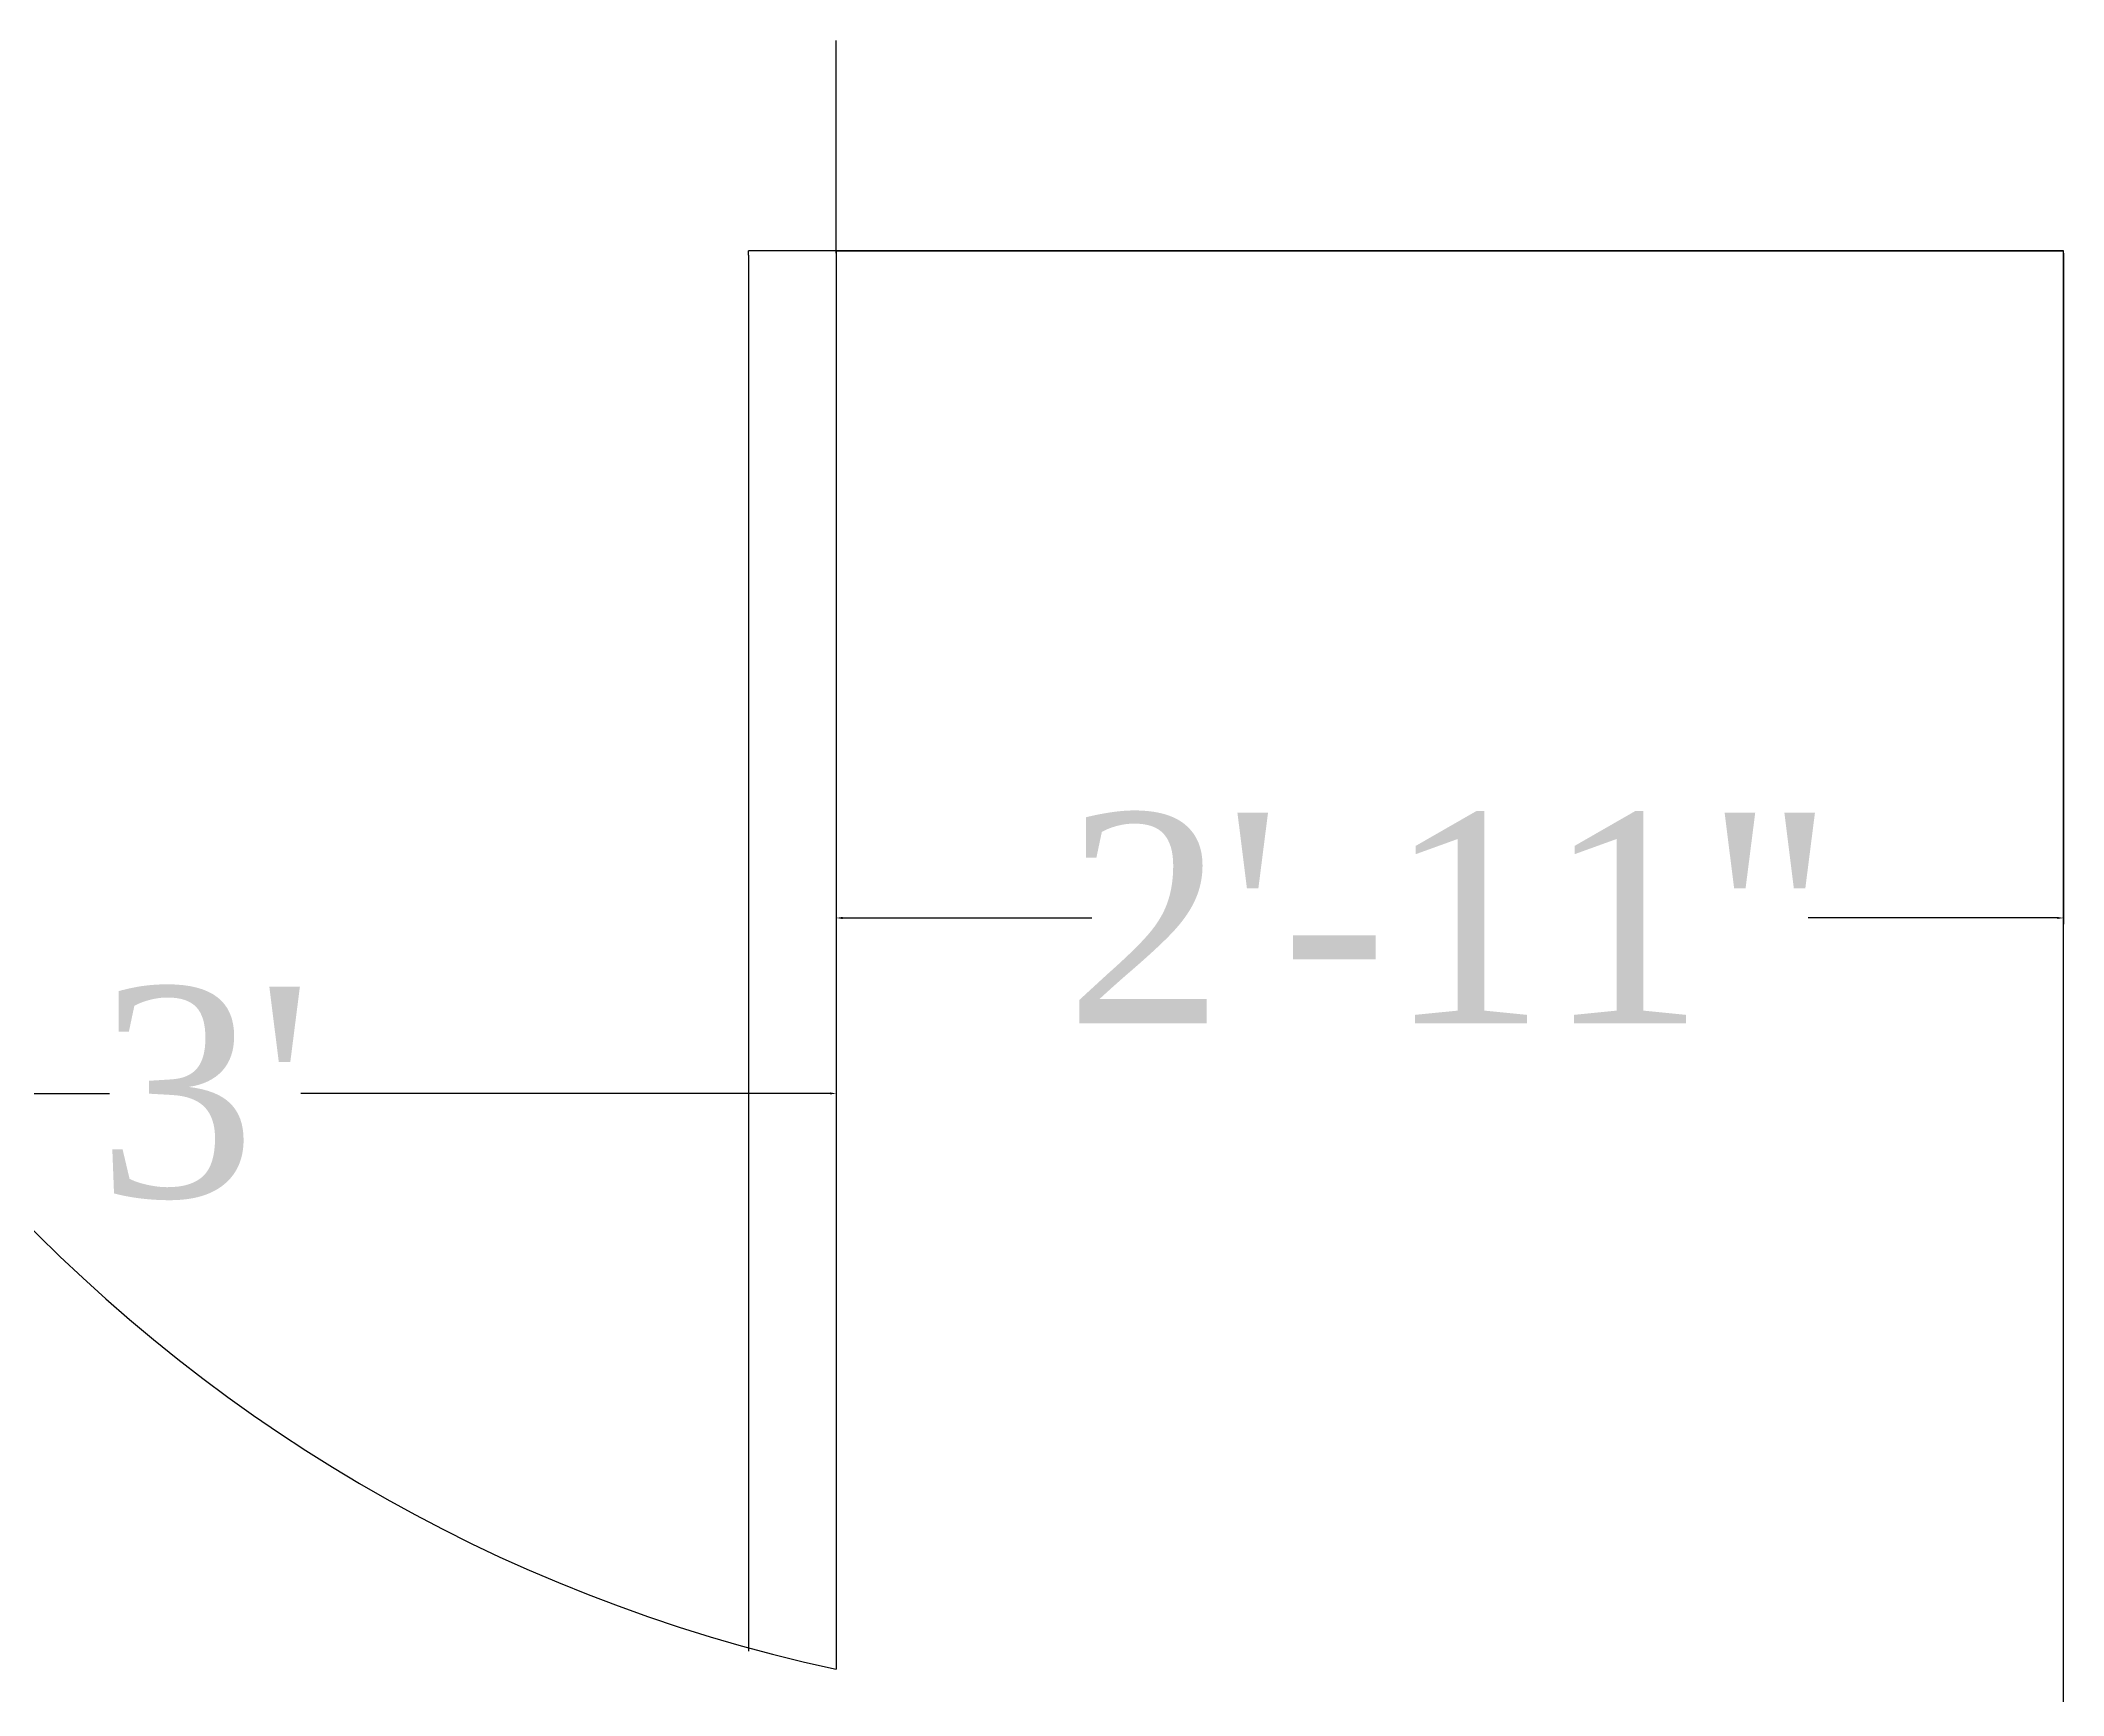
# Model space of a CAD drawing. Header units: inches. Extents: x -97 to 379, y 139 to 535.
# Drawn here: x 37 to 94.7, y 326.8 to 374 of the extents above; entities that cross this region are included whole.
import ezdxf

# ---------------------------------------------------------------- set-up
doc = ezdxf.new("R2010")
doc.units = ezdxf.units.IN
doc.header["$MEASUREMENT"] = 0
doc.layers.add('Dimension', color=14, linetype='Continuous')
doc.layers.add('Walls', color=30, linetype='Continuous')
doc.layers.add('Doors', color=7, linetype='Continuous', true_color=0x6011be)
doc.styles.add('Annotative', font='Times New Roman.ttf', dxfattribs={"height": 6})
doc.dimstyles.new('textstyle1', dxfattribs={"dimtxt": 0.18, "dimasz": 0.18, "dimexe": 0.18, "dimexo": 0.0625, "dimgap": 0.09, "dimtad": 0, "dimtih": 1, "dimtoh": 1, "dimdec": 4, "dimzin": 0, "dimdsep": 46, "dimlunit": 4, "dimtxsty": 'Annotative', "dimcen": 0.09, "dimadec": 0, "dimazin": 0, "dimtfac": 1, "dimtdec": 4, "dimtofl": 0, "dimtmove": 0, "dimatfit": 3, "dimfxl": 1, "dimtolj": 1, "dimtzin": 0, "dimarcsym": 0})

# ---------------------------------------------------------------- blocks, each defined once
blk = doc.blocks.new('*D16')
at = {"layer": 'Defpoints', "color": 0, "transparency": 16777216}
for p in [(59.722, 367.989), (94.722, 367.989), (94.722, 348.964)]:
    blk.add_point(p, dxfattribs=at)
at = {"layer": 'Dimension', "color": 0, "lineweight": -2, "transparency": 16777216}
for p, q in [((59.722, 367.926), (59.722, 348.784)), ((94.722, 367.926), (94.722, 348.784)), ((59.902, 348.964), (67.009, 348.964)), ((94.542, 348.964), (87.434, 348.964))]:
    blk.add_line(p, q, dxfattribs=at)
at = {"layer": 'Dimension', "color": 0, "transparency": 16777216}
for points in [[(59.902, 348.994), (59.902, 348.934), (59.722, 348.964)], [(94.542, 348.994), (94.542, 348.934), (94.722, 348.964)]]:
    blk.add_solid(points, dxfattribs=at)
at = {"layer": 'Dimension', "color": 0, "transparency": 16777216, "insert": (77.222, 348.964), "char_height": 6, "attachment_point": 5, "style": 'Annotative'}
blk.add_mtext('\\A1;2\'-11"', dxfattribs=at)
blk = doc.blocks.new('*D17')
at = {"layer": 'Defpoints', "color": 0, "transparency": 16777216}
for p in [(23.722, 367.926), (59.722, 367.926), (59.722, 343.96)]:
    blk.add_point(p, dxfattribs=at)
at = {"layer": 'Dimension', "color": 0, "lineweight": -2, "transparency": 16777216}
for p, q in [((23.722, 367.864), (23.722, 343.78)), ((59.722, 367.864), (59.722, 343.78)), ((23.902, 343.96), (38.993, 343.96)), ((59.542, 343.96), (44.451, 343.96))]:
    blk.add_line(p, q, dxfattribs=at)
at = {"layer": 'Dimension', "color": 0, "transparency": 16777216}
for points in [[(23.902, 343.99), (23.902, 343.93), (23.722, 343.96)], [(59.542, 343.99), (59.542, 343.93), (59.722, 343.96)]]:
    blk.add_solid(points, dxfattribs=at)
at = {"layer": 'Dimension', "color": 0, "transparency": 16777216, "insert": (41.722, 343.96), "char_height": 6, "attachment_point": 5, "style": 'Annotative'}
blk.add_mtext("\\A1;3'", dxfattribs=at)

msp = doc.modelspace()

# ---------------------------------------------------------------- linework, layer by layer
at = {"layer": 'Doors'}
for p, q in [((57.22178, 367.86366), (57.22178, 367.98866)), ((57.22178, 367.86366), (57.22178, 328.05832)), ((59.72178, 367.98866), (59.72178, 327.5395))]:
    msp.add_line(p, q, dxfattribs=at)
msp.add_arc((69.36605, 372.38142), 45.86731, 185.4956958, 257.8621382, dxfattribs=at)
at = {"layer": 'Walls'}
for p, q in [((59.72178, 367.92616), (59.72178, 373.98866)), ((59.72178, 367.98866), (57.22178, 367.98866)), ((94.72178, 367.98866), (59.72178, 367.98866)), ((59.72178, 367.98866), (94.72178, 367.98866)), ((94.72178, 224.05111), (94.72178, 367.98866))]:
    msp.add_line(p, q, dxfattribs=at)

# ---------------------------------------------------------------- dimensions: what is measured, and where the dimension line sits
at = {"layer": 'Dimension'}
for base, p1, p2, picture, middle in [((59.72178, 343.95966), (23.72178, 367.92616), (59.72178, 367.92616), '*D17', (41.72178, 343.95966)), ((94.72178, 348.9636), (59.72178, 367.98866), (94.72178, 367.98866), '*D16', (77.22178, 348.9636))]:
    dim = msp.add_linear_dim(base=base, p1=p1, p2=p2, dimstyle='textstyle1', dxfattribs=at)
    dim.commit()
    dim.dimension.update_dxf_attribs({"geometry": picture, "text_midpoint": middle})

doc.saveas('drawing.dxf')
